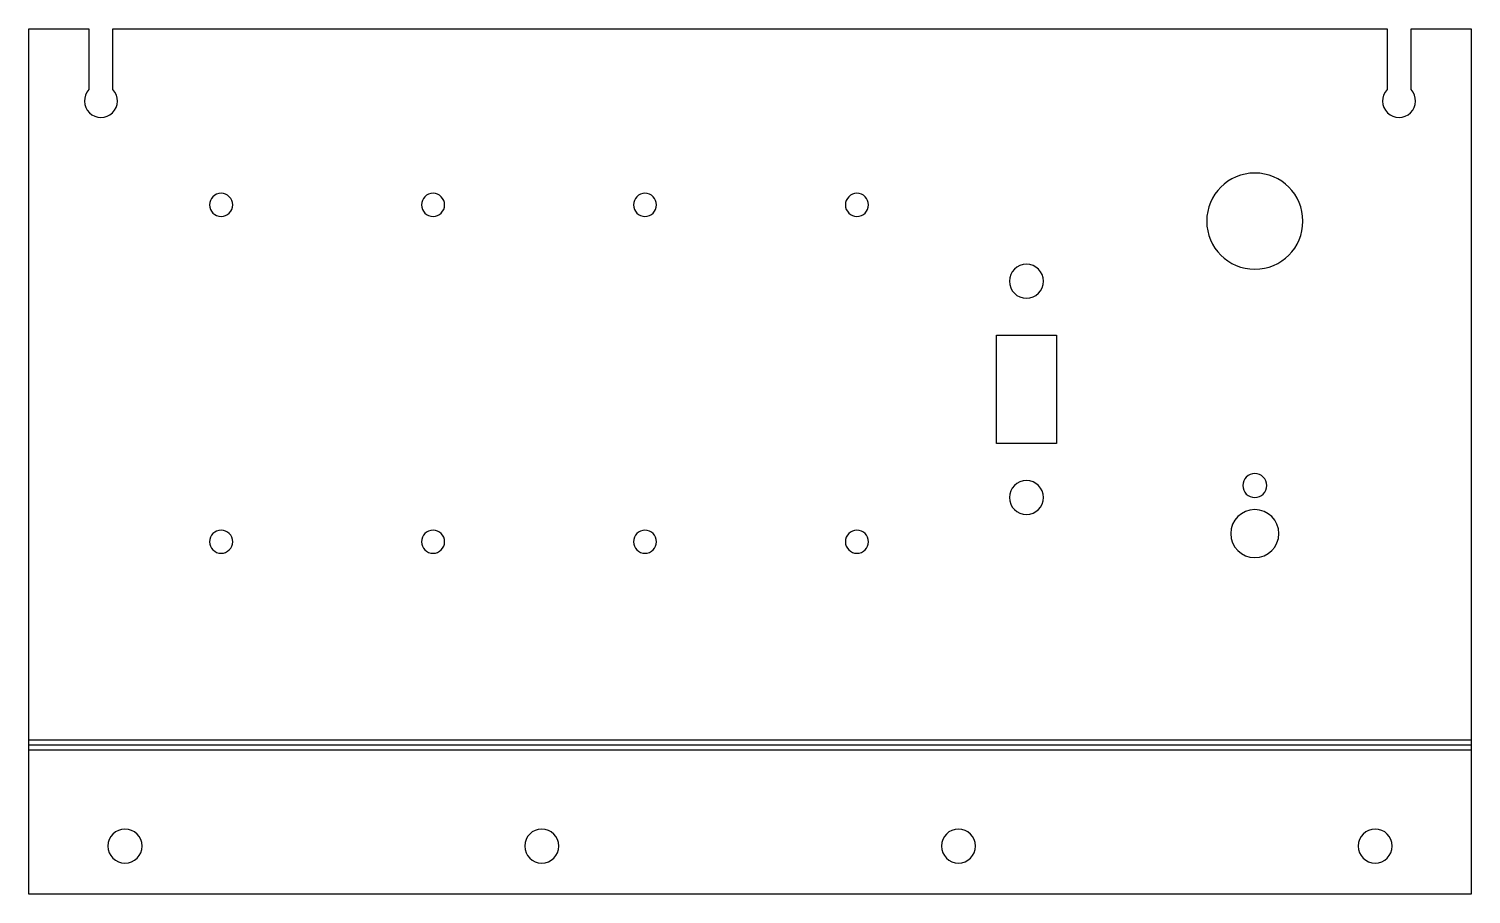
# Model space of a CAD drawing. Header units: inches. Extents: x 0 to 7.5, y 0 to 4.5.
import ezdxf

# ---------------------------------------------------------------- set-up
doc = ezdxf.new("R2010")
doc.units = ezdxf.units.IN

msp = doc.modelspace()

# ---------------------------------------------------------------- linework, layer by layer
at = {"layer": 'BEND'}
msp.add_line((0, 0.7765), (7.5, 0.7765), dxfattribs=at)
at = {"layer": 'BEND_EXTENT'}
for p, q in [((0, 0.8029), (7.5, 0.8029)), ((0, 0.75), (7.5, 0.75))]:
    msp.add_line(p, q, dxfattribs=at)
at = {"layer": 'INTERIOR_PROFILES'}
msp.add_lwpolyline([(5.3438, 2.9062), (5.3438, 2.3437), (5.0313, 2.3437), (5.0313, 2.9062)], close=True, dxfattribs=at)
at = {"layer": 'INTERIOR_PROFILES', "extrusion": (0, 0, -1)}
for centre, radius in [((-6.375, 3.5), 0.25), ((-1, 3.5846), 0.06), ((-2.102, 3.5846), 0.06), ((-3.204, 3.5846), 0.06), ((-4.306, 3.5846), 0.06), ((-5.1875, 3.1875), 0.0885), ((-6.375, 2.125), 0.0625), ((-5.1875, 2.0625), 0.0885), ((-6.375, 1.875), 0.125), ((-1, 1.8326), 0.06), ((-2.102, 1.8326), 0.06), ((-3.204, 1.8326), 0.06), ((-4.306, 1.8326), 0.06), ((-0.5, 0.25), 0.0885), ((-2.667, 0.25), 0.0885), ((-4.834, 0.25), 0.0885), ((-7.001, 0.25), 0.0885)]:
    msp.add_circle(centre, radius, dxfattribs=at)
at = {"layer": 'OUTER_PROFILES'}
msp.add_lwpolyline([(0.3125, 4.184, 2.318729), (0.4375, 4.184), (0.4375, 4.5), (7.0625, 4.5), (7.0625, 4.184, 2.318729), (7.1875, 4.184), (7.1875, 4.5), (7.5, 4.5), (7.5, 0), (0, 0), (0, 4.5), (0.3125, 4.5)], format="xyb", close=True, dxfattribs=at)

doc.saveas('drawing.dxf')
